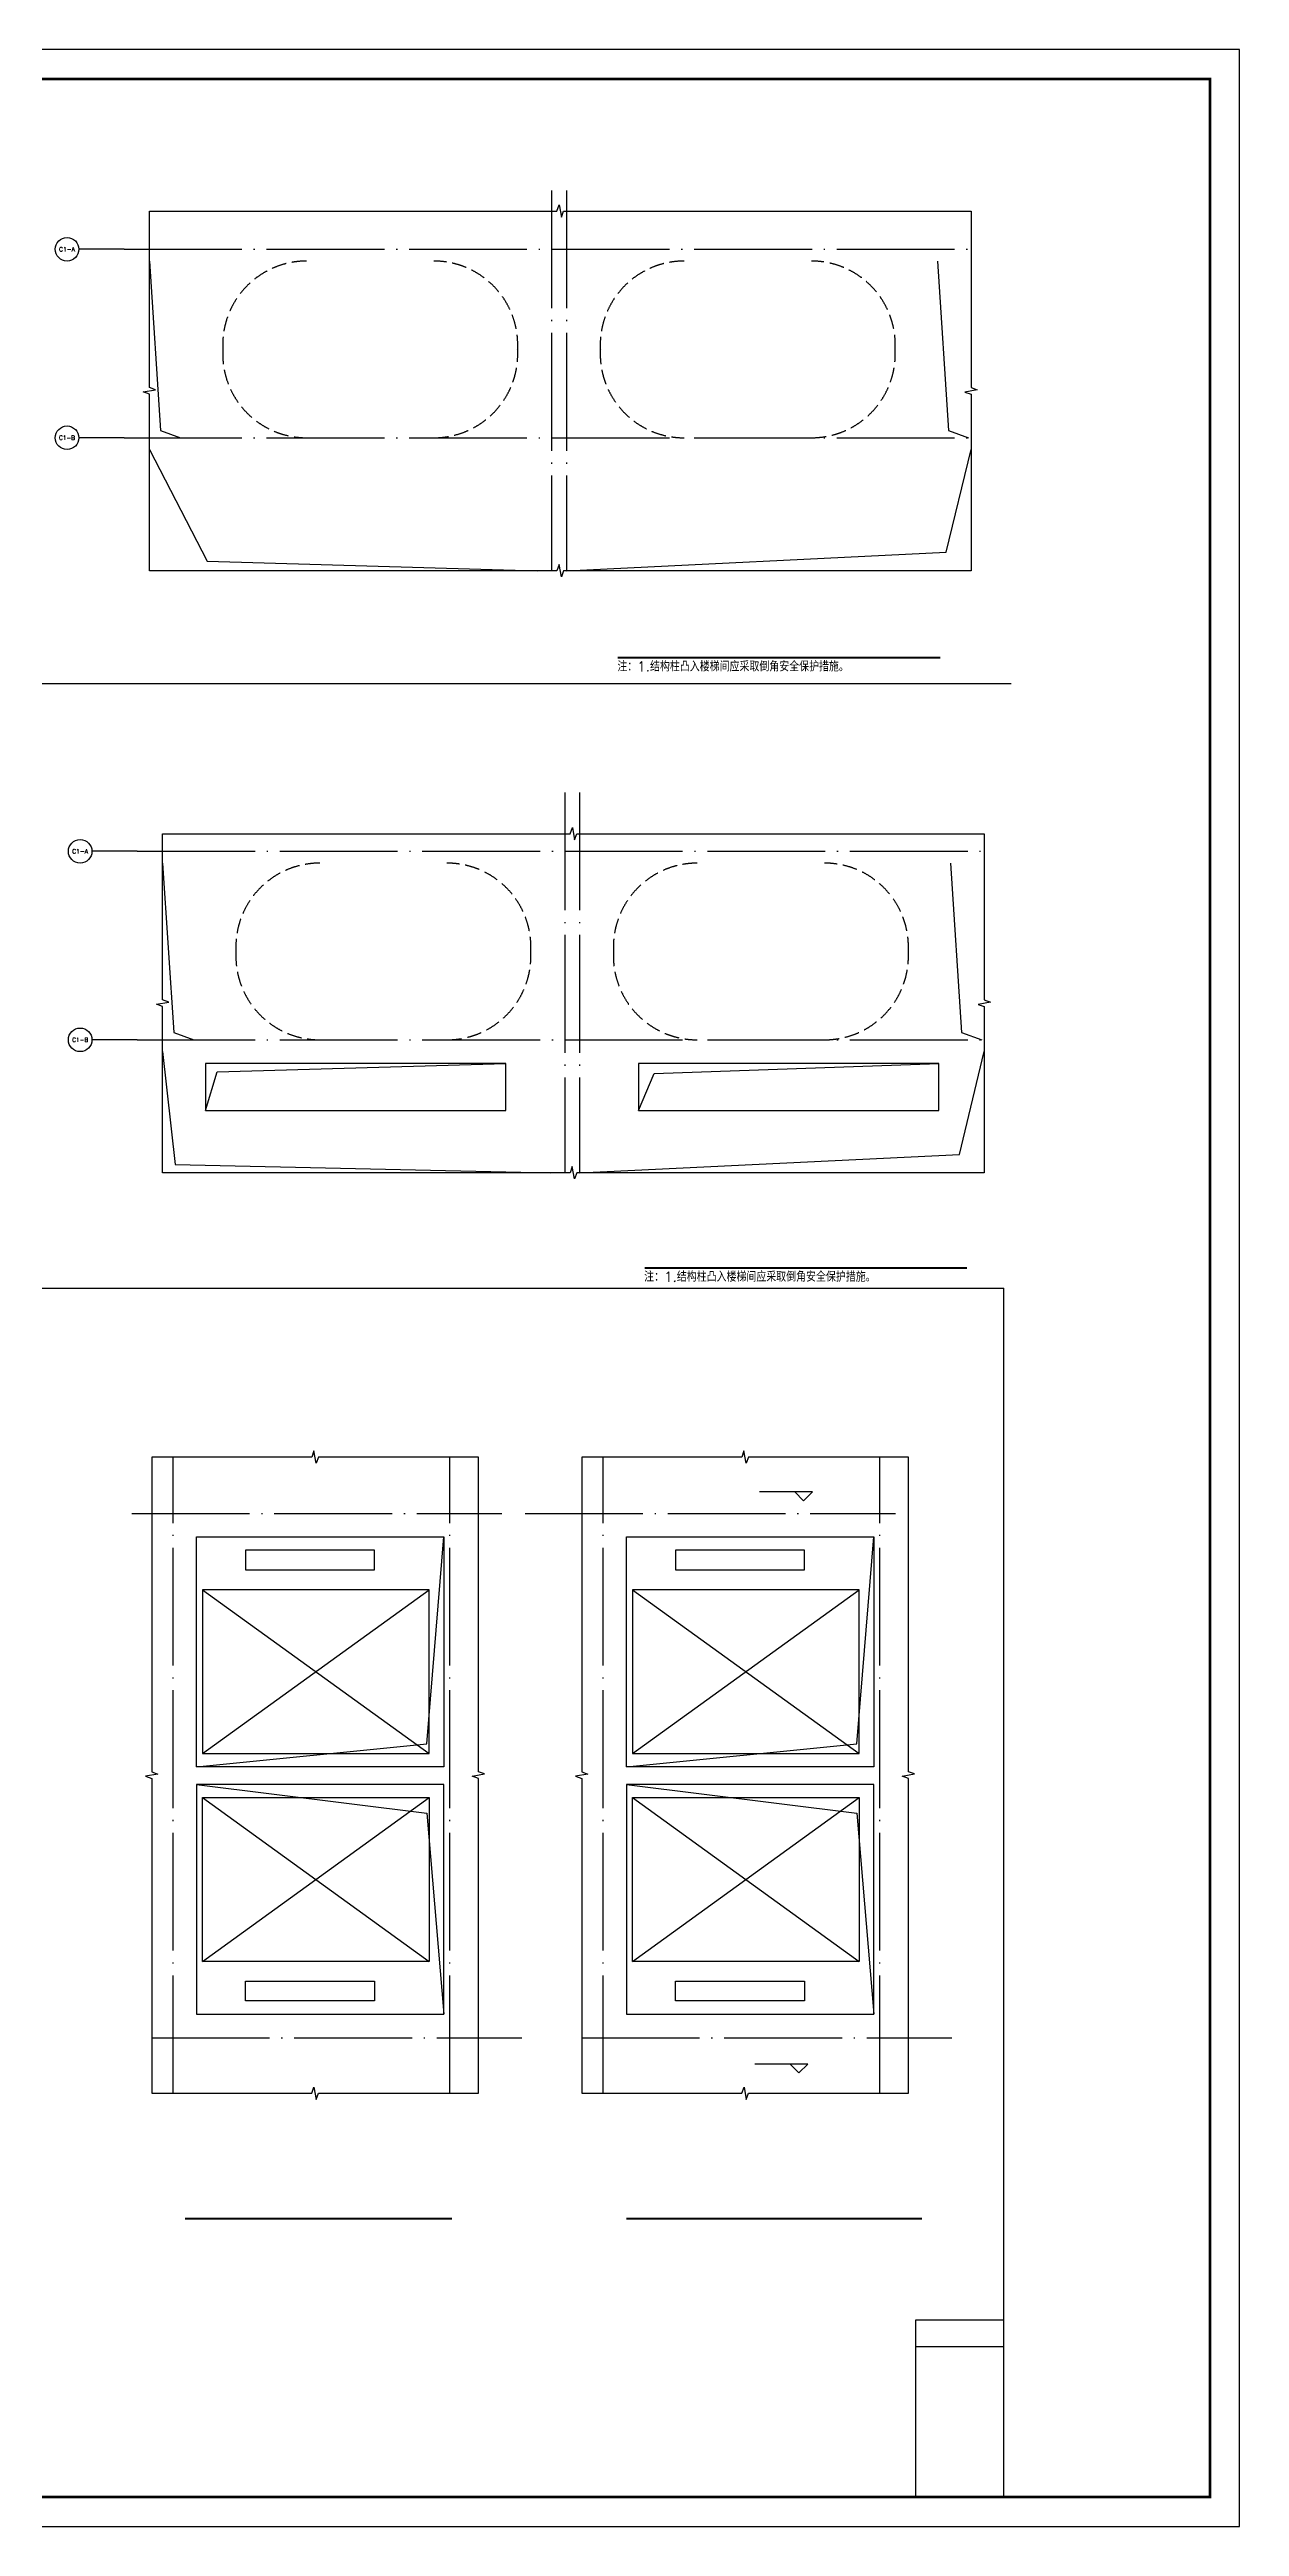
# Model space of a CAD drawing. Extents: x 6843040 to 15500510, y -6507076 to -4940511.
# Drawn here: x 7915125 to 7935328, y -6019900 to -5977850 of the extents above; entities that cross this region are included whole.
import ezdxf
from ezdxf.enums import TextEntityAlignment as Align

# ---------------------------------------------------------------- set-up
doc = ezdxf.new("R2010")
doc.units = 0
doc.header["$LTSCALE"] = 1000
doc.header["$MEASUREMENT"] = 0
doc.linetypes.add('DASH', pattern=[0.35, 0.25, -0.1])
doc.linetypes.add('DOTE', pattern=[2.42, 2, -0.2, 0.02, -0.2])
for name, color, linetype in [('AXIS', 3, 'Continuous'), ('AXIS_TEXT', 7, 'Continuous'), ('DIM_ELEV', 3, 'Continuous'), ('DIM_SYMB', 3, 'Continuous'), ('DOTE', 8, 'DOTE'), ('E_LINE_6', 11, 'Continuous'), ('EVTR', 2, 'Continuous'), ('FLOOR', 9, 'Continuous'), ('PUB_TEXT', 7, 'Continuous'), ('PUB_TITLE', 4, 'Continuous')]:
    doc.layers.add(name, color=color, linetype=linetype)
doc.styles.add('_HZTXT', font='SIMPLEX', dxfattribs={"width": 0.9, "bigfont": 'HZTXT'})
doc.styles.add('_TCH_AXIS', font='COMPLEX', dxfattribs={"bigfont": 'GBCBIG'})
doc.styles.add('COMPLEX', font='COMPLEX')

# ---------------------------------------------------------------- blocks, each defined once
blk = doc.blocks.new('_AXISO')
blk.add_circle((0, 0), 0.5)
at = {"layer": 'AXIS_TEXT', "style": 'COMPLEX', "width": 1.041667}
blk.add_attdef('A', text='', height=0.56, dxfattribs=at).set_placement((-0.25, -0.28), (0.25, -0.28), align=Align.FIT)

msp = doc.modelspace()

# ---------------------------------------------------------------- linework, layer by layer
at = {"layer": 'AXIS'}
for p, q in [((7916390.3, -5981240.5), (7915621.3, -5981240.5)), ((7916390.3, -5984440.5), (7915621.3, -5984440.5)), ((7916613.7, -5991461.4), (7915844.7, -5991461.4)), ((7916613.7, -5994661.4), (7915844.7, -5994661.4))]:
    msp.add_line(p, q, dxfattribs=at)
at = {"layer": 'DIM_ELEV'}
for p, q in [((7928077.2, -6002337.2), (7927179.7, -6002337.2)), ((7927927.2, -6002487.2), (7927777.2, -6002337.2)), ((7927927.2, -6002487.2), (7928077.2, -6002337.2)), ((7927997, -6012049.6), (7927099.5, -6012049.6)), ((7927847, -6012199.6), (7927697, -6012049.6)), ((7927847, -6012199.6), (7927997, -6012049.6))]:
    msp.add_line(p, q, dxfattribs=at)
at = {"layer": 'DIM_SYMB'}
for points in [[(7916821.3, -5986696.8), (7916821.3, -5983700.8), (7916716.3, -5983662.6), (7916926.3, -5983625.6), (7916821.3, -5983588.3), (7916821.3, -5980592.3)], [(7916821.3, -5980592.3), (7923740.1, -5980592.3), (7923778.3, -5980487.3), (7923815.4, -5980697.3), (7923852.6, -5980592.3), (7930771.5, -5980592.3)], [(7930771.5, -5980592.3), (7930771.5, -5983588.3), (7930876.5, -5983626.5), (7930666.5, -5983663.6), (7930771.5, -5983700.8), (7930771.5, -5986696.8)], [(7930771.5, -5986696.8), (7923852.6, -5986696.8), (7923814.4, -5986801.8), (7923777.4, -5986591.8), (7923740.1, -5986696.8), (7916821.3, -5986696.8)], [(7917044.6, -5996917.7), (7917044.6, -5994096.4), (7916939.6, -5994058.2), (7917149.6, -5994021.2), (7917044.6, -5993983.9), (7917044.6, -5991162.7)], [(7917044.6, -5991162.7), (7923963.5, -5991162.7), (7924001.7, -5991057.7), (7924038.7, -5991267.7), (7924076, -5991162.7), (7930994.8, -5991162.7)], [(7930994.8, -5991162.7), (7930994.8, -5993983.9), (7931099.8, -5994022.2), (7930889.8, -5994059.2), (7930994.8, -5994096.4), (7930994.8, -5996917.7)], [(7930994.8, -5996917.7), (7924076, -5996917.7), (7924037.8, -5997022.7), (7924000.7, -5996812.7), (7923963.5, -5996917.7), (7917044.6, -5996917.7)], [(7916858.7, -6001743.7), (7916858.7, -6007087.7), (7916963.7, -6007126), (7916753.7, -6007163), (7916858.7, -6007200.2), (7916858.7, -6012544.3)], [(7922406.1, -6001743.7), (7919688.7, -6001743.7), (7919650.5, -6001848.7), (7919613.4, -6001638.7), (7919576.2, -6001743.7), (7916858.7, -6001743.7)], [(7922406.1, -6012544.3), (7922406.1, -6007200.2), (7922301.1, -6007162), (7922511.1, -6007125), (7922406.1, -6007087.7), (7922406.1, -6001743.7)], [(7924160, -6001743.7), (7924160, -6007087.7), (7924265, -6007126), (7924055, -6007163), (7924160, -6007200.2), (7924160, -6012544.3)], [(7929707.4, -6001743.7), (7926989.9, -6001743.7), (7926951.7, -6001848.7), (7926914.7, -6001638.7), (7926877.4, -6001743.7), (7924160, -6001743.7)], [(7929707.4, -6012544.3), (7929707.4, -6007200.2), (7929602.4, -6007162), (7929812.4, -6007125), (7929707.4, -6007087.7), (7929707.4, -6001743.7)], [(7916858.7, -6012544.3), (7919576.2, -6012544.3), (7919614.4, -6012439.3), (7919651.4, -6012649.3), (7919688.7, -6012544.3), (7922406.1, -6012544.3)], [(7924160, -6012544.3), (7926877.4, -6012544.3), (7926915.7, -6012439.3), (7926952.7, -6012649.3), (7926989.9, -6012544.3), (7929707.4, -6012544.3)]]:
    msp.add_lwpolyline(points, dxfattribs=at)
at = {"layer": 'DIM_SYMB', "const_width": 35}
for points in [[(7924771.6, -5988174.8), (7930246.7, -5988174.8)], [(7925226.4, -5998535), (7930701.5, -5998535)], [(7917426.8, -6014674.3), (7921960.3, -6014674.3)], [(7924919.9, -6014674.3), (7929940.1, -6014674.3)]]:
    msp.add_lwpolyline(points, dxfattribs=at)
at = {"layer": 'DOTE'}
for p, q in [((7923649.4, -5980240.5), (7923649.4, -5986696.8)), ((7923899.4, -5980240.5), (7923899.4, -5986696.8)), ((7916390.3, -5981240.5), (7930771.5, -5981240.5)), ((7916390.3, -5984440.5), (7930771.5, -5984440.5)), ((7923872.8, -5990461.4), (7923872.8, -5996917.7)), ((7924122.8, -5990461.4), (7924122.8, -5996917.7)), ((7916613.7, -5991461.4), (7930994.8, -5991461.4)), ((7916613.7, -5994661.4), (7930994.8, -5994661.4)), ((7917220.9, -6012544.3), (7917220.9, -6001743.7)), ((7921920.9, -6012544.3), (7921920.9, -6001743.7)), ((7924522.2, -6012544.3), (7924522.2, -6001743.7)), ((7929222.2, -6012544.3), (7929222.2, -6001743.7)), ((7916521.2, -6002701.5), (7922806.1, -6002701.5)), ((7923200, -6002701.5), (7929484.9, -6002701.5)), ((7916858.7, -6011601.5), (7923143.7, -6011601.5)), ((7924160, -6011601.5), (7930444.9, -6011601.5))]:
    msp.add_line(p, q, dxfattribs=at)
at = {"layer": 'E_LINE_6'}
for points in [[(7916821.3, -5981440.5), (7917009.3, -5984315.3), (7917349.7, -5984440.5)], [(7930199.1, -5981440.5), (7930387.2, -5984315.3), (7930727.5, -5984440.5)], [(7916821.3, -5984640.5), (7917803.1, -5986535.7), (7923413.9, -5986696.8)], [(7923899.4, -5986696.8), (7930350.4, -5986384.9), (7930771.5, -5984640.5)], [(7917044.6, -5991661.4), (7917232.7, -5994536.3), (7917573.1, -5994661.4)], [(7930422.4, -5991661.4), (7930610.5, -5994536.3), (7930950.9, -5994661.4)], [(7917044.6, -5994861.4), (7917257.2, -5996780.1), (7923637.3, -5996917.7)], [(7917773.1, -5995860.9), (7922872.8, -5995860.9), (7922872.8, -5995060.9), (7917773.1, -5995060.9), (7917773.1, -5995860.9), (7917971.1, -5995203.2), (7922872.8, -5995060.9)], [(7924122.8, -5996917.7), (7930573.8, -5996605.9), (7930994.8, -5994861.4)], [(7925122.8, -5995860.9), (7930222.4, -5995861.4), (7930222.4, -5995061.4), (7925122.8, -5995060.9), (7925122.8, -5995860.9), (7925392.9, -5995235.6), (7930222.4, -5995061.4)], [(7917620.9, -6007001.5), (7917620.9, -6003101.5), (7921820.9, -6003101.5), (7921820.9, -6007001.5), (7917620.9, -6007001.5), (7921532.5, -6006615.3), (7921820.9, -6003101.5)], [(7924922.2, -6007001.5), (7924922.2, -6003101.5), (7929122.2, -6003101.5), (7929122.2, -6007001.5), (7924922.2, -6007001.5), (7928833.7, -6006615.3), (7929122.2, -6003101.5)], [(7917620.9, -6007301.5), (7917620.9, -6011201.5), (7921820.9, -6011201.5), (7921820.9, -6007301.5), (7917620.9, -6007301.5), (7921532.5, -6007787.8), (7921820.9, -6011201.5)], [(7924922.2, -6007301.5), (7924922.2, -6011201.5), (7929122.2, -6011201.5), (7929122.2, -6007301.5), (7924922.2, -6007301.5), (7928833.7, -6007787.8), (7929122.2, -6011201.5)]]:
    msp.add_lwpolyline(points, dxfattribs=at)
at = {"layer": 'EVTR'}
for p, q in [((7917720.9, -6003996.5), (7921570.9, -6006776.5)), ((7917720.9, -6006776.5), (7921570.9, -6003996.5)), ((7925022.2, -6003996.5), (7928872.2, -6006776.5)), ((7925022.2, -6006776.5), (7928872.2, -6003996.5)), ((7917720.9, -6010306.5), (7921570.9, -6007526.5)), ((7917720.9, -6007526.5), (7921570.9, -6010306.5)), ((7925022.2, -6010306.5), (7928872.2, -6007526.5)), ((7925022.2, -6007526.5), (7928872.2, -6010306.5))]:
    msp.add_line(p, q, dxfattribs=at)
for points in [[(7918450.9, -6003661.5), (7920640.9, -6003661.5), (7920640.9, -6003326.5), (7918450.9, -6003326.5)], [(7925752.2, -6003661.5), (7927942.2, -6003661.5), (7927942.2, -6003326.5), (7925752.2, -6003326.5)], [(7917720.9, -6006776.5), (7921570.9, -6006776.5), (7921570.9, -6003996.5), (7917720.9, -6003996.5)], [(7925022.2, -6006776.5), (7928872.2, -6006776.5), (7928872.2, -6003996.5), (7925022.2, -6003996.5)], [(7917720.9, -6007526.5), (7921570.9, -6007526.5), (7921570.9, -6010306.5), (7917720.9, -6010306.5)], [(7925022.2, -6007526.5), (7928872.2, -6007526.5), (7928872.2, -6010306.5), (7925022.2, -6010306.5)], [(7918450.9, -6010641.5), (7920640.9, -6010641.5), (7920640.9, -6010976.5), (7918450.9, -6010976.5)], [(7925752.2, -6010641.5), (7927942.2, -6010641.5), (7927942.2, -6010976.5), (7925752.2, -6010976.5)]]:
    msp.add_lwpolyline(points, close=True, dxfattribs=at)
at = {"layer": 'FLOOR', "linetype": 'DASH'}
for points in [[(7919489.4, -5984440.5, -0.4297216), (7918066.4, -5982940.5, -0.4297216), (7919489.4, -5981440.5)], [(7921649.4, -5981440.7, -0.4297216), (7923072.4, -5982940.7, -0.4297216), (7921649.4, -5984440.7)], [(7925899.4, -5981440.7, 0.4297216), (7924476.4, -5982940.7, 0.4297216), (7925899.4, -5984440.7)], [(7928059.4, -5984440.5, 0.4297216), (7929482.4, -5982940.5, 0.4297216), (7928059.4, -5981440.5)], [(7919712.8, -5994661.4, -0.4297216), (7918289.7, -5993161.4, -0.4297216), (7919712.8, -5991661.4)], [(7921872.8, -5991661.6, -0.4297216), (7923295.8, -5993161.6, -0.4297216), (7921872.8, -5994661.6)], [(7926122.8, -5991661.6, 0.4297216), (7924699.7, -5993161.6, 0.4297216), (7926122.8, -5994661.6)], [(7928282.8, -5994661.4, 0.4297216), (7929705.8, -5993161.4, 0.4297216), (7928282.8, -5991661.4)]]:
    msp.add_lwpolyline(points, format="xyb", dxfattribs=at)
at = {"layer": 'PUB_TITLE'}
msp.add_lwpolyline([(7875877.7, -6019899.6), (7935327.7, -6019899.6), (7935327.7, -5977849.6), (7875877.7, -5977849.6)], close=True, dxfattribs=at)
at = {"layer": 'PUB_TITLE', "const_width": 50}
msp.add_lwpolyline([(7877127.7, -6019399.6), (7934827.7, -6019399.6), (7934827.7, -5978349.6), (7877127.7, -5978349.6)], close=True, dxfattribs=at)
at = {"layer": 'PUB_TITLE'}
for points in [[(7877127.7, -5988612.1), (7931452.7, -5988612.1)], [(7877127.7, -5998874.6), (7931327.7, -5998874.6)], [(7931327.7, -6019399.6), (7931327.7, -5998874.6)], [(7931327.7, -6016399.6), (7929827.7, -6016399.6), (7929827.7, -6019399.6)], [(7931327.7, -6016849.6), (7929827.7, -6016849.6)]]:
    msp.add_lwpolyline(points, dxfattribs=at)

# ---------------------------------------------------------------- block references
at = {"layer": 'AXIS'}
ref = msp.add_blockref('_AXISO', (7915421.3, -5981240.5), dxfattribs=dict(at, xscale=400, yscale=400, zscale=400))
ref.add_attrib('A', 'C1-A', dxfattribs={"layer": 'AXIS_TEXT', "height": 71.09, "style": '_TCH_AXIS'}).set_placement((7915285.9, -5981276), (7915556.7, -5981276), align=Align.FIT)
ref = msp.add_blockref('_AXISO', (7915421.3, -5984440.5), dxfattribs=dict(at, xscale=400, yscale=400, zscale=400))
ref.add_attrib('A', 'C1-B', dxfattribs={"layer": 'AXIS_TEXT', "height": 71.93, "style": '_TCH_AXIS'}).set_placement((7915286, -5984476.4), (7915556.6, -5984476.4), align=Align.FIT)
ref = msp.add_blockref('_AXISO', (7915644.7, -5991461.4), dxfattribs=dict(at, xscale=400, yscale=400, zscale=400))
ref.add_attrib('A', 'C1-A', dxfattribs={"layer": 'AXIS_TEXT', "height": 71.09, "style": '_TCH_AXIS'}).set_placement((7915509.3, -5991496.9), (7915780.1, -5991496.9), align=Align.FIT)
ref = msp.add_blockref('_AXISO', (7915644.7, -5994661.4), dxfattribs=dict(at, xscale=400, yscale=400, zscale=400))
ref.add_attrib('A', 'C1-B', dxfattribs={"layer": 'AXIS_TEXT', "height": 71.93, "style": '_TCH_AXIS'}).set_placement((7915509.4, -5994697.3), (7915780, -5994697.3), align=Align.FIT)

# ---------------------------------------------------------------- texts
at = {"layer": 'PUB_TEXT', "style": '_HZTXT'}
for p in [(7924765.2, -5988407.6), (7925220.1, -5998767.8)]:
    msp.add_text('注：1.结构柱凸入楼梯间应采取倒角安全保护措施。', height=168.794, dxfattribs=at).set_placement(p)

doc.saveas('drawing.dxf')
